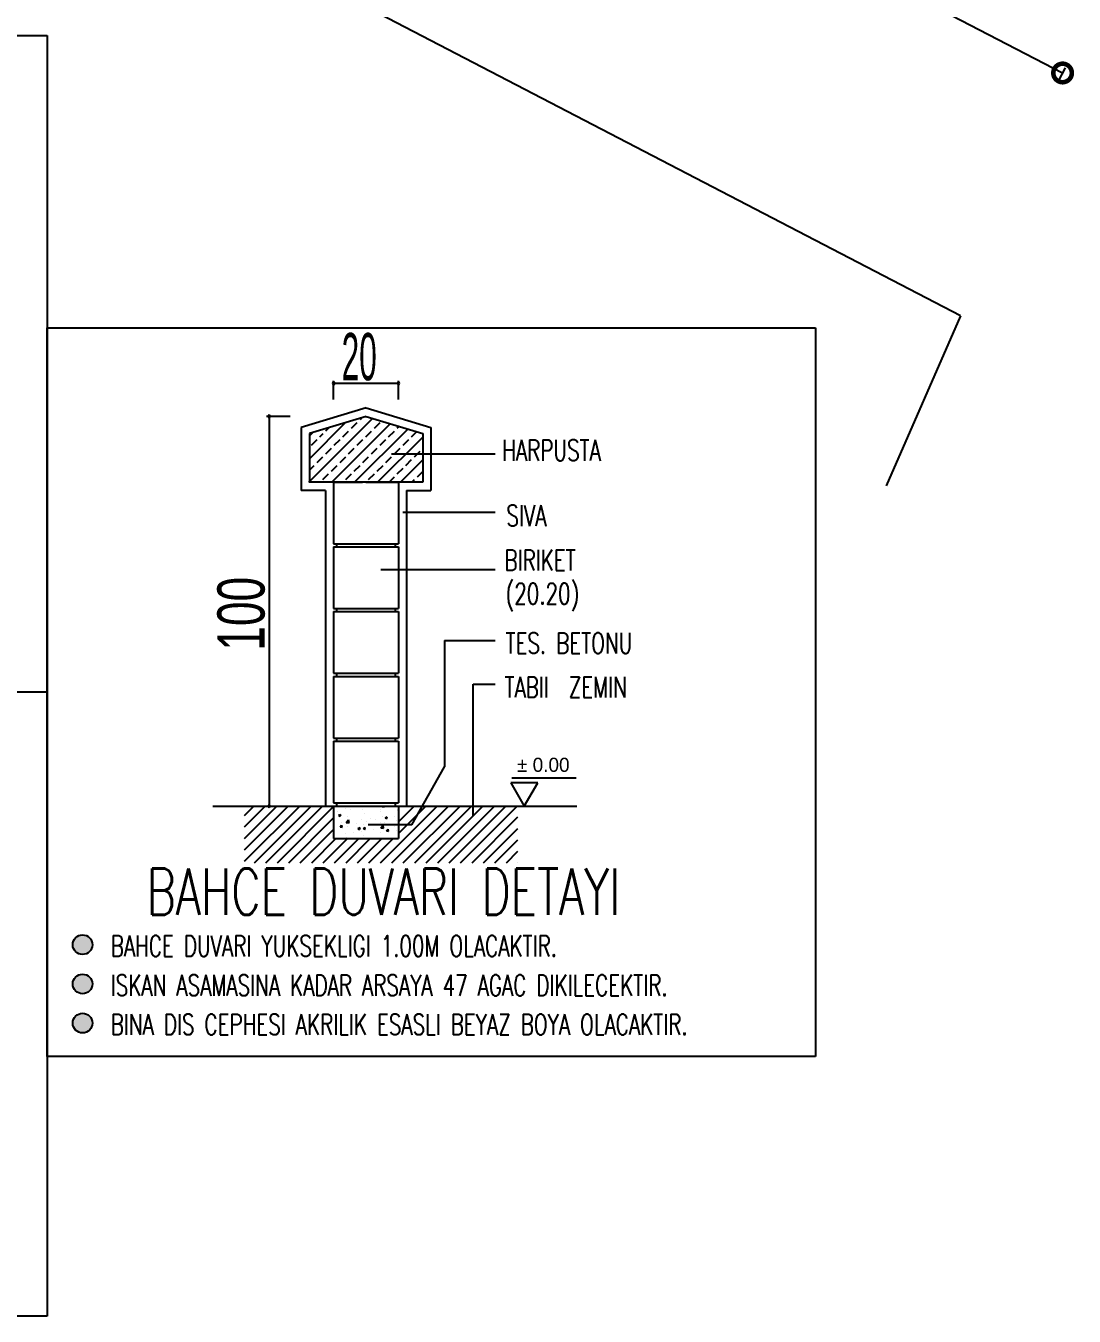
# Model space of a CAD drawing. Extents: x 3907.4 to 3911.57, y -3054.42 to -3053.7.
# Drawn here: x 3907.6241 to 3907.7373, y -3054.2076 to -3054.0682 of the extents above; entities that cross this region are included whole.
import ezdxf

# ---------------------------------------------------------------- set-up
doc = ezdxf.new("R2010")
doc.units = 0
doc.header["$LTSCALE"] = 2
doc.header["$MEASUREMENT"] = 0
doc.layers.get('0').update_dxf_attribs({"linetype": 'CONTINUOUS'})
for name, color, linetype in [('ARAZİ', 7, 'CONTINUOUS'), ('DUVAR', 7, 'CONTINUOUS'), ('OLÇÜ', 6, 'CONTINUOUS'), ('TEXT', 11, 'CONTINUOUS')]:
    doc.layers.add(name, color=color, linetype=linetype)
doc.styles.add('KAPı-PEN', font='simplex.shx', dxfattribs={"width": 0.7, "height": 10})
doc.styles.add('ÖLÇÜ', font='stylu.ttf', dxfattribs={"width": 0.5})

msp = doc.modelspace()

# ---------------------------------------------------------------- hatches: boundary and pattern name
at = {"layer": 'ARAZİ'}
for points in [[(3907.63129, -3054.1675, 1), (3907.62918, -3054.1675, 1)], [(3907.62918, -3054.17174, 1), (3907.63129, -3054.17174, 1)], [(3907.63129, -3054.17597, 1), (3907.62918, -3054.17597, 1)]]:
    msp.add_hatch(color=6, dxfattribs=at).paths.add_polyline_path(points)

# ---------------------------------------------------------------- linework, layer by layer
at = {"color": 0, "linetype": 'ByBlock', "const_width": 0.002}
msp.add_lwpolyline([(3907.73586, -3054.07321, 1), (3907.7363, -3054.07344, 1)], format="xyb", close=True, dxfattribs=at)
at = {"color": 0, "linetype": 'ByBlock'}
for centre, start, end in [((3907.65736, -3054.10685), 0, 180), ((3907.65736, -3054.10685), 180, 0), ((3907.66436, -3054.10685), 0, 180), ((3907.66436, -3054.10685), 180, 0), ((3907.65039, -3054.11043), 90, 270), ((3907.65039, -3054.11043), 270, 90), ((3907.65039, -3054.15253), 90, 270), ((3907.65039, -3054.15253), 270, 90)]:
    msp.add_arc(centre, 0.00012, start, end, dxfattribs=at)
at = {"layer": 'ARAZİ', "color": 7}
for q in [(3907.48498, -3053.97469), (3907.71701, -3054.11793)]:
    msp.add_line((3907.72506, -3054.09957), q, dxfattribs=at)
at = {"layer": 'ARAZİ', "color": 6}
for p, q in [((3907.65736, -3054.10859), (3907.65736, -3054.10657)), ((3907.65736, -3054.10685), (3907.66436, -3054.10685)), ((3907.66436, -3054.10859), (3907.66436, -3054.10657)), ((3907.66086, -3054.10951), (3907.65386, -3054.11164)), ((3907.66086, -3054.10951), (3907.66786, -3054.11164)), ((3907.65266, -3054.11043), (3907.65012, -3054.11043)), ((3907.65039, -3054.11043), (3907.65039, -3054.15253)), ((3907.65468, -3054.11754), (3907.66157, -3054.11064)), ((3907.66086, -3054.11043), (3907.65474, -3054.11229)), ((3907.65474, -3054.11501), (3907.65864, -3054.1111)), ((3907.65715, -3054.11754), (3907.66347, -3054.11122)), ((3907.65928, -3054.1117), (3907.6599, -3054.11108)), ((3907.66021, -3054.11077), (3907.66042, -3054.11056)), ((3907.66086, -3054.11043), (3907.66698, -3054.11229)), ((3907.66176, -3054.1117), (3907.66238, -3054.11108)), ((3907.65386, -3054.11164), (3907.65386, -3054.11842)), ((3907.65474, -3054.11253), (3907.65508, -3054.11219)), ((3907.65474, -3054.11229), (3907.65474, -3054.11754)), ((3907.65588, -3054.11262), (3907.65621, -3054.11229)), ((3907.65652, -3054.11198), (3907.65685, -3054.11165)), ((3907.65836, -3054.11262), (3907.65897, -3054.11201)), ((3907.65962, -3054.11754), (3907.66537, -3054.1118)), ((3907.66083, -3054.11262), (3907.66145, -3054.11201)), ((3907.6621, -3054.11754), (3907.66698, -3054.11266)), ((3907.6633, -3054.11262), (3907.66392, -3054.11201)), ((3907.66423, -3054.1117), (3907.66442, -3054.11151)), ((3907.66578, -3054.11262), (3907.66631, -3054.11209)), ((3907.66698, -3054.11229), (3907.66698, -3054.11754)), ((3907.66786, -3054.11164), (3907.66786, -3054.11842)), ((3907.65495, -3054.11355), (3907.65557, -3054.11293)), ((3907.6565, -3054.11448), (3907.65712, -3054.11386)), ((3907.65743, -3054.11355), (3907.65805, -3054.11293)), ((3907.65897, -3054.11448), (3907.65959, -3054.11386)), ((3907.6599, -3054.11355), (3907.66052, -3054.11293)), ((3907.66145, -3054.11448), (3907.66207, -3054.11386)), ((3907.66238, -3054.11355), (3907.663, -3054.11293)), ((3907.66392, -3054.11448), (3907.66454, -3054.11386)), ((3907.66485, -3054.11355), (3907.66547, -3054.11293)), ((3907.66609, -3054.11479), (3907.66671, -3054.11417)), ((3907.65557, -3054.11541), (3907.65619, -3054.11479)), ((3907.65805, -3054.11541), (3907.65867, -3054.11479)), ((3907.66052, -3054.11541), (3907.66114, -3054.11479)), ((3907.663, -3054.11541), (3907.66361, -3054.11479)), ((3907.66359, -3054.11446), (3907.6748, -3054.11446)), ((3907.66457, -3054.11754), (3907.66698, -3054.11513)), ((3907.66516, -3054.11572), (3907.66578, -3054.1151)), ((3907.65474, -3054.11624), (3907.65526, -3054.11572)), ((3907.65619, -3054.11726), (3907.65681, -3054.11664)), ((3907.65712, -3054.11634), (3907.65774, -3054.11572)), ((3907.65867, -3054.11726), (3907.65928, -3054.11664)), ((3907.65959, -3054.11634), (3907.66021, -3054.11572)), ((3907.66114, -3054.11726), (3907.66176, -3054.11664)), ((3907.66207, -3054.11634), (3907.66269, -3054.11572)), ((3907.66334, -3054.11754), (3907.66392, -3054.11695)), ((3907.66423, -3054.11664), (3907.66485, -3054.11603)), ((3907.6664, -3054.11695), (3907.66698, -3054.11637)), ((3907.65649, -3054.11842), (3907.65386, -3054.11842)), ((3907.66698, -3054.11754), (3907.65474, -3054.11754)), ((3907.65649, -3054.11842), (3907.65649, -3054.15253)), ((3907.65736, -3054.11754), (3907.65736, -3054.12418)), ((3907.65736, -3054.11754), (3907.66049, -3054.11754)), ((3907.66082, -3054.11754), (3907.66436, -3054.11754)), ((3907.66436, -3054.11754), (3907.66436, -3054.12418)), ((3907.66523, -3054.11842), (3907.66523, -3054.15253)), ((3907.66523, -3054.11842), (3907.66786, -3054.11842)), ((3907.66581, -3054.11754), (3907.66609, -3054.11726)), ((3907.66484, -3054.12078), (3907.6748, -3054.12078)), ((3907.65736, -3054.12418), (3907.66049, -3054.12418)), ((3907.65736, -3054.12451), (3907.65736, -3054.13118)), ((3907.65736, -3054.12451), (3907.66436, -3054.12451)), ((3907.65771, -3054.12451), (3907.65771, -3054.12418)), ((3907.66049, -3054.12418), (3907.66436, -3054.12418)), ((3907.66401, -3054.12418), (3907.66401, -3054.12451)), ((3907.66436, -3054.12451), (3907.66436, -3054.13118)), ((3907.66247, -3054.12696), (3907.6748, -3054.12696)), ((3907.65736, -3054.13118), (3907.66436, -3054.13118)), ((3907.65736, -3054.13151), (3907.66436, -3054.13151)), ((3907.65736, -3054.13151), (3907.65736, -3054.13818)), ((3907.65771, -3054.13151), (3907.65771, -3054.13118)), ((3907.66401, -3054.13118), (3907.66401, -3054.13151)), ((3907.66436, -3054.13151), (3907.66436, -3054.13818)), ((3907.66932, -3054.13463), (3907.66932, -3054.14827)), ((3907.66932, -3054.13463), (3907.6748, -3054.13463)), ((3907.65736, -3054.13818), (3907.66436, -3054.13818)), ((3907.65736, -3054.13851), (3907.65736, -3054.14518)), ((3907.65736, -3054.13851), (3907.66436, -3054.13851)), ((3907.65771, -3054.13851), (3907.65771, -3054.13818)), ((3907.66401, -3054.13818), (3907.66401, -3054.13851)), ((3907.66436, -3054.13851), (3907.66436, -3054.14518)), ((3907.67243, -3054.15354), (3907.67243, -3054.13935)), ((3907.67243, -3054.13935), (3907.6748, -3054.13935)), ((3907.65736, -3054.14518), (3907.66436, -3054.14518)), ((3907.65736, -3054.14551), (3907.65736, -3054.15218)), ((3907.65736, -3054.14551), (3907.66401, -3054.14551)), ((3907.65771, -3054.14551), (3907.65771, -3054.14518)), ((3907.66082, -3054.14551), (3907.66436, -3054.14551)), ((3907.66401, -3054.14518), (3907.66401, -3054.14551)), ((3907.66436, -3054.14551), (3907.66436, -3054.15218)), ((3907.66581, -3054.15454), (3907.66932, -3054.14827)), ((3907.67648, -3054.15), (3907.67794, -3054.15253)), ((3907.67941, -3054.15), (3907.67648, -3054.15)), ((3907.67661, -3054.14947), (3907.68356, -3054.14947)), ((3907.67794, -3054.15253), (3907.67941, -3054.15)), ((3907.6443, -3054.15253), (3907.68363, -3054.15253)), ((3907.64774, -3054.15477), (3907.64998, -3054.15253)), ((3907.64774, -3054.15353), (3907.64874, -3054.15253)), ((3907.64774, -3054.15601), (3907.65121, -3054.15253)), ((3907.64774, -3054.15725), (3907.65245, -3054.15253)), ((3907.64774, -3054.15848), (3907.65369, -3054.15253)), ((3907.6488, -3054.15866), (3907.65492, -3054.15253)), ((3907.65004, -3054.15866), (3907.65616, -3054.15253)), ((3907.65005, -3054.15253), (3907.65012, -3054.15253)), ((3907.65128, -3054.15866), (3907.65736, -3054.15257)), ((3907.65736, -3054.15218), (3907.66401, -3054.15218)), ((3907.65736, -3054.15253), (3907.65736, -3054.15603)), ((3907.65771, -3054.15253), (3907.65771, -3054.15218)), ((3907.6578, -3054.15306), (3907.6578, -3054.15306)), ((3907.65797, -3054.15263), (3907.65797, -3054.15263)), ((3907.65864, -3054.15276), (3907.65864, -3054.15276)), ((3907.65913, -3054.15289), (3907.65913, -3054.15289)), ((3907.66051, -3054.15284), (3907.66051, -3054.15284)), ((3907.66082, -3054.15218), (3907.66436, -3054.15218)), ((3907.66134, -3054.1526), (3907.66134, -3054.1526)), ((3907.66238, -3054.15292), (3907.66238, -3054.15292)), ((3907.66241, -3054.15866), (3907.66853, -3054.15253)), ((3907.66247, -3054.15309), (3907.66247, -3054.15309)), ((3907.66259, -3054.15258), (3907.66263, -3054.15253)), ((3907.66259, -3054.15258), (3907.6628, -3054.15259)), ((3907.6628, -3054.15259), (3907.66279, -3054.15253)), ((3907.66365, -3054.15866), (3907.66977, -3054.15253)), ((3907.66401, -3054.15218), (3907.66401, -3054.15253)), ((3907.66424, -3054.15287), (3907.66424, -3054.15287)), ((3907.66425, -3054.153), (3907.66425, -3054.153)), ((3907.66436, -3054.15423), (3907.66606, -3054.15253)), ((3907.66436, -3054.15253), (3907.66436, -3054.15603)), ((3907.66488, -3054.15866), (3907.67101, -3054.15253)), ((3907.66612, -3054.15866), (3907.67224, -3054.15253)), ((3907.66647, -3054.15336), (3907.6673, -3054.15253)), ((3907.66736, -3054.15866), (3907.67348, -3054.15253)), ((3907.6686, -3054.15866), (3907.67472, -3054.15253)), ((3907.66983, -3054.15866), (3907.67596, -3054.15253)), ((3907.67107, -3054.15866), (3907.67719, -3054.15253)), ((3907.65251, -3054.15866), (3907.65736, -3054.15381)), ((3907.65788, -3054.15352), (3907.65812, -3054.15342)), ((3907.65788, -3054.15352), (3907.65805, -3054.15363)), ((3907.65805, -3054.15363), (3907.65812, -3054.15342)), ((3907.65806, -3054.15477), (3907.65822, -3054.15457)), ((3907.65821, -3054.15427), (3907.65821, -3054.15427)), ((3907.65827, -3054.15479), (3907.65823, -3054.15457)), ((3907.65871, -3054.15429), (3907.65898, -3054.154)), ((3907.65871, -3054.15429), (3907.65902, -3054.15434)), ((3907.65886, -3054.1536), (3907.65886, -3054.1536)), ((3907.65902, -3054.15434), (3907.65898, -3054.154)), ((3907.65908, -3054.15415), (3907.65908, -3054.15415)), ((3907.65987, -3054.15436), (3907.65987, -3054.15436)), ((3907.66042, -3054.15398), (3907.66042, -3054.15398)), ((3907.66063, -3054.1545), (3907.66063, -3054.1545)), ((3907.66068, -3054.15334), (3907.66068, -3054.15334)), ((3907.66095, -3054.15423), (3907.66095, -3054.15423)), ((3907.66581, -3054.15454), (3907.6611, -3054.15454)), ((3907.66129, -3054.15386), (3907.66129, -3054.15386)), ((3907.66191, -3054.15401), (3907.66191, -3054.15401)), ((3907.66243, -3054.15426), (3907.66243, -3054.15426)), ((3907.66244, -3054.15487), (3907.66272, -3054.15458)), ((3907.66262, -3054.15369), (3907.66262, -3054.15369)), ((3907.66276, -3054.15491), (3907.66272, -3054.15458)), ((3907.66281, -3054.15431), (3907.66281, -3054.15431)), ((3907.66291, -3054.1538), (3907.66315, -3054.1537)), ((3907.66291, -3054.1538), (3907.66308, -3054.15391)), ((3907.66308, -3054.15391), (3907.66315, -3054.1537)), ((3907.66395, -3054.15366), (3907.66395, -3054.15366)), ((3907.6642, -3054.15403), (3907.6642, -3054.15403)), ((3907.66436, -3054.15547), (3907.66647, -3054.15336)), ((3907.67231, -3054.15866), (3907.67726, -3054.1537)), ((3907.65375, -3054.15866), (3907.65736, -3054.15505)), ((3907.65499, -3054.15866), (3907.65761, -3054.15603)), ((3907.65622, -3054.15866), (3907.65885, -3054.15603)), ((3907.65736, -3054.15603), (3907.66436, -3054.15603)), ((3907.65746, -3054.15866), (3907.66009, -3054.15603)), ((3907.65806, -3054.15477), (3907.65827, -3054.15479)), ((3907.6584, -3054.15594), (3907.6584, -3054.15594)), ((3907.65867, -3054.15548), (3907.65867, -3054.15548)), ((3907.6587, -3054.15866), (3907.66132, -3054.15603)), ((3907.65877, -3054.15593), (3907.65877, -3054.15593)), ((3907.65882, -3054.15477), (3907.65882, -3054.15477)), ((3907.65949, -3054.15536), (3907.65949, -3054.15536)), ((3907.65994, -3054.15866), (3907.66256, -3054.15603)), ((3907.65997, -3054.15493), (3907.66021, -3054.15483)), ((3907.65997, -3054.15493), (3907.66014, -3054.15504)), ((3907.66014, -3054.15504), (3907.66021, -3054.15483)), ((3907.66027, -3054.15601), (3907.66027, -3054.15601)), ((3907.66037, -3054.15524), (3907.66037, -3054.15524)), ((3907.66057, -3054.15499), (3907.66073, -3054.15479)), ((3907.66057, -3054.15499), (3907.66078, -3054.15501)), ((3907.66059, -3054.15567), (3907.66059, -3054.15567)), ((3907.66071, -3054.15513), (3907.66071, -3054.15513)), ((3907.66078, -3054.15501), (3907.66073, -3054.15479)), ((3907.66117, -3054.15866), (3907.6638, -3054.15603)), ((3907.6617, -3054.15507), (3907.6617, -3054.15507)), ((3907.66213, -3054.15609), (3907.66213, -3054.15609)), ((3907.66239, -3054.15542), (3907.66239, -3054.15542)), ((3907.66244, -3054.15487), (3907.66276, -3054.15491)), ((3907.66275, -3054.15478), (3907.66275, -3054.15478)), ((3907.66308, -3054.15521), (3907.66324, -3054.15501)), ((3907.66308, -3054.15521), (3907.66329, -3054.15523)), ((3907.66329, -3054.15523), (3907.66324, -3054.15501)), ((3907.66386, -3054.15604), (3907.66386, -3054.15604)), ((3907.66391, -3054.15478), (3907.66391, -3054.15478)), ((3907.66408, -3054.15601), (3907.66408, -3054.15601)), ((3907.66415, -3054.1552), (3907.66415, -3054.1552)), ((3907.67354, -3054.15866), (3907.67726, -3054.15494)), ((3907.67478, -3054.15866), (3907.67726, -3054.15618)), ((3907.67602, -3054.15866), (3907.67726, -3054.15741)), ((3907.67726, -3054.15866), (3907.67726, -3054.15865))]:
    msp.add_line(p, q, dxfattribs=at)
for centre in [(3907.63024, -3054.1675), (3907.63024, -3054.17174), (3907.63024, -3054.17597)]:
    msp.add_circle(centre, 0.00106, dxfattribs=at)
at = {"layer": 'DUVAR', "color": 3}
for p, q in [((3907.47543, -3054.06928), (3907.62643, -3054.06928)), ((3907.62643, -3054.06928), (3907.62643, -3054.20763)), ((3907.62643, -3054.14022), (3907.47543, -3054.14022)), ((3907.62643, -3054.20763), (3907.47543, -3054.20763))]:
    msp.add_line(p, q, dxfattribs=at)
at = {"layer": 'OLÇÜ', "color": 6}
for p, q in [((3907.68, -3054.04415), (3907.73608, -3054.07332)), ((3907.73637, -3054.07277), (3907.73562, -3054.07421))]:
    msp.add_line(p, q, dxfattribs=at)
at = {"layer": 'OLÇÜ', "color": 3}
for p, q in [((3907.62643, -3054.10087), (3907.70938, -3054.10087)), ((3907.62643, -3054.17957), (3907.62643, -3054.10087)), ((3907.70938, -3054.10087), (3907.70938, -3054.17957)), ((3907.70938, -3054.17957), (3907.62643, -3054.17957))]:
    msp.add_line(p, q, dxfattribs=at)

# ---------------------------------------------------------------- texts
at = {"layer": 'ARAZİ', "color": 6}
for s, height, style, width, p in [('20', 0.005103, 'ÖLÇÜ', 0.5, (3907.65822, -3054.10652)), ('HARPUSTA', 0.00225, 'KAPı-PEN', 0.7, (3907.67555, -3054.11521)), ('SIVA', 0.00225, 'KAPı-PEN', 0.7, (3907.67601, -3054.12227)), ('BIRIKET', 0.00225, 'KAPı-PEN', 0.7, (3907.6758, -3054.12709)), ('(20.20)', 0.00225, 'KAPı-PEN', 0.7, (3907.67592, -3054.13071)), ('TES. BETONU', 0.00225, 'KAPı-PEN', 0.7, (3907.67592, -3054.13605)), ('TABII  ZEMIN', 0.00225, 'KAPı-PEN', 0.7, (3907.6758, -3054.14081)), ('BAHCE DUVARI DETAYI', 0.005, 'KAPı-PEN', 0.7, (3907.63717, -3054.16427)), ('BAHCE DUVARI YUKSEKLIGI 1.00M OLACAKTIR.', 0.00225, 'KAPı-PEN', 0.7, (3907.63328, -3054.16877)), ('ISKAN ASAMASINA KADAR ARSAYA 47 AGAC DIKILECEKTIR.', 0.00225, 'KAPı-PEN', 0.7, (3907.63328, -3054.17301)), ('BINA DIS CEPHESI AKRILIK ESASLI BEYAZ BOYA OLACAKTIR.', 0.00225, 'KAPı-PEN', 0.7, (3907.63328, -3054.17724))]:
    msp.add_text(s, height=height, dxfattribs=dict(at, style=style, width=width)).set_placement(p)
at = {"layer": 'ARAZİ', "color": 6, "style": 'ÖLÇÜ', "width": 0.7}
msp.add_text('100', height=0.005103, rotation=90, dxfattribs=at).set_placement((3907.6499, -3054.13573))
at = {"layer": 'ARAZİ', "color": 6, "style": 'ÖLÇÜ'}
msp.add_text('± 0.00', height=0.001531, dxfattribs=at).set_placement((3907.67716, -3054.14883))
at = {"layer": 'TEXT', "style": 'ÖLÇÜ', "width": 0.7}
for p in [(3907.66059, -3054.12435), (3907.66061, -3054.13138), (3907.66059, -3054.14542), (3907.66058, -3054.15231)]:
    msp.add_text('CiZiM:HARUN SiMSEK', height=0.0000109, dxfattribs=at).set_placement(p)

doc.saveas('drawing.dxf')
